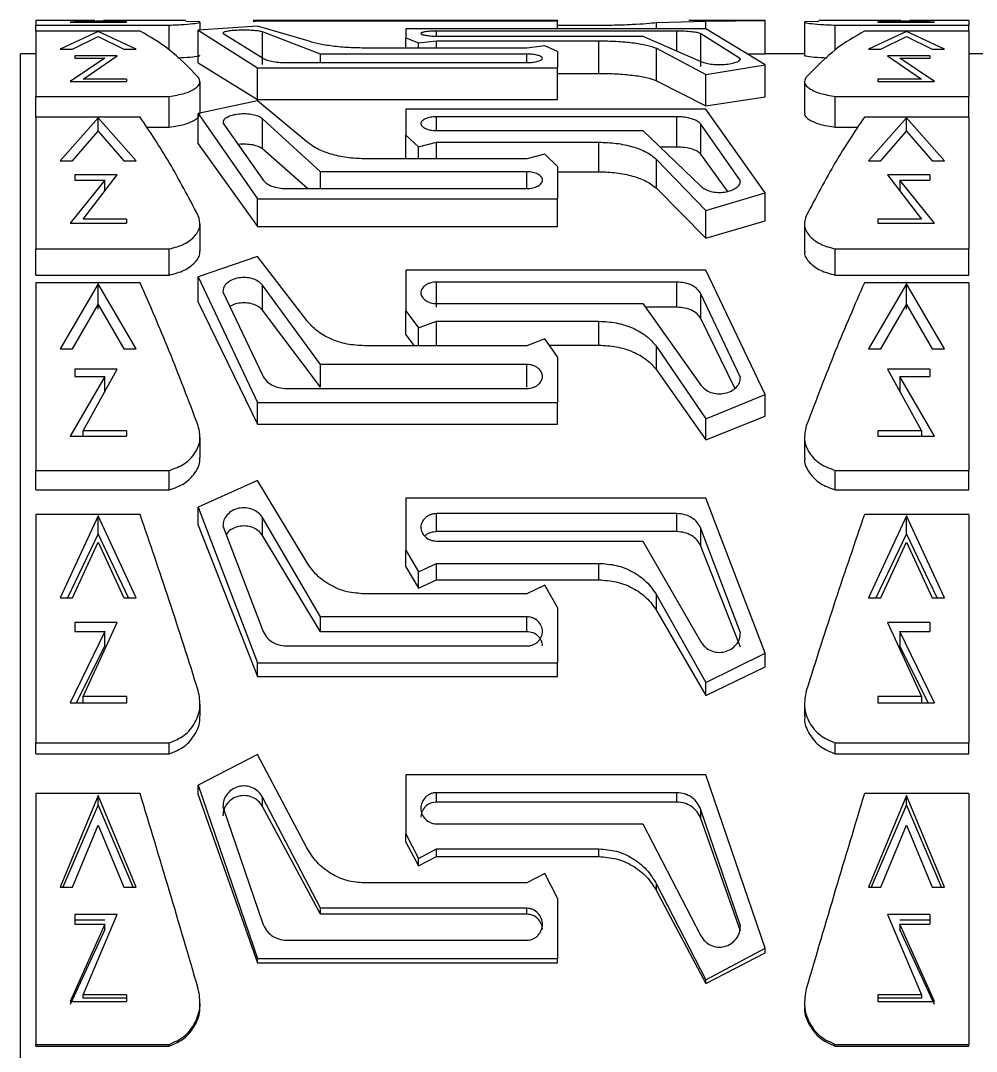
# Model space of a CAD drawing. Header units: millimetres. Extents: x 53 to 376, y 29 to 265.
# Drawn here: x 244.49 to 258.87, y 217.83 to 233.35 of the extents above; entities that cross this region are included whole.
import ezdxf

# ---------------------------------------------------------------- set-up
doc = ezdxf.new("R2010")
doc.units = ezdxf.units.MM

msp = doc.modelspace()

# ---------------------------------------------------------------- linework, layer by layer
at = {"color": 7, "linetype": 'Continuous', "lineweight": 25}
for p, q in [((245.6042, 233.351), (244.7132, 233.351)), ((244.7132, 233.351), (244.7132, 233.2834)), ((244.7132, 233.2834), (246.7229, 233.2834)), ((244.7132, 233.1905), (244.7132, 233.2834)), ((245.7537, 233.3475), (245.2315, 233.3294)), ((245.2315, 233.3294), (246.0808, 233.3294)), ((245.5805, 233.3437), (245.3001, 233.3437)), ((245.4267, 233.3344), (245.7344, 233.34)), ((246.0808, 233.3344), (245.4267, 233.3344)), ((246.9726, 233.351), (245.7344, 233.351)), ((246.0808, 233.3344), (246.0808, 233.3294)), ((246.7229, 232.9122), (246.7229, 233.2834)), ((247.1603, 233.3383), (246.9726, 233.3341)), ((248.0509, 233.2653), (247.1603, 233.2088)), ((247.1875, 233.2105), (247.1875, 233.3281)), ((252.567, 233.351), (247.9887, 233.351)), ((247.9887, 233.3367), (248.0509, 233.3499)), ((248.0509, 233.3499), (252.567, 233.3499)), ((248.793, 233.0506), (248.0509, 233.2653)), ((252.567, 233.351), (252.567, 233.3499)), ((252.567, 233.2292), (252.567, 233.3499)), ((252.567, 233.2824), (253.1891, 233.2824)), ((254.0589, 233.3232), (254.8009, 233.3431)), ((254.9339, 233.351), (254.5425, 233.351)), ((254.8009, 233.3431), (255.6916, 233.351)), ((254.8009, 233.2292), (254.8009, 233.3431)), ((255.6941, 233.351), (254.9339, 233.351)), ((255.6916, 232.851), (255.6916, 233.351)), ((256.2846, 233.3281), (256.2846, 232.8288)), ((256.4996, 233.3341), (256.3119, 233.3383)), ((257.7378, 233.351), (256.4996, 233.351)), ((256.7493, 233.2834), (258.759, 233.2834)), ((256.7493, 232.9122), (256.7493, 233.2834)), ((258.0455, 233.3344), (257.3914, 233.3344)), ((257.3914, 233.3344), (257.3914, 233.3294)), ((257.3914, 233.3294), (258.2407, 233.3294)), ((258.2407, 233.3294), (257.7184, 233.3475)), ((257.7378, 233.34), (258.0455, 233.3344)), ((258.759, 233.351), (257.868, 233.351)), ((258.1721, 233.3437), (257.8917, 233.3437)), ((258.759, 233.351), (258.759, 233.2834)), ((258.759, 233.1905), (258.759, 233.2834)), ((244.7132, 233.1905), (244.7132, 232.2106)), ((246.2855, 233.1905), (244.7132, 233.1905)), ((245.6521, 233.1867), (245.0802, 232.9232)), ((245.2669, 232.9232), (245.6521, 233.1142)), ((246.2239, 232.9232), (245.6521, 233.1867)), ((245.6521, 233.1142), (246.0373, 232.9232)), ((247.1603, 233.2088), (248.0509, 232.639)), ((247.1603, 232.7131), (247.1603, 233.2088)), ((247.5306, 233.1604), (248.1265, 232.7901)), ((249.0016, 232.8462), (248.1265, 233.1829)), ((248.1265, 232.688), (248.1265, 233.1829)), ((250.2849, 233.2292), (250.2849, 233.0901)), ((254.8009, 233.2292), (250.2849, 233.2292)), ((254.3637, 233.1926), (250.747, 233.1926)), ((250.747, 233.1175), (253.8502, 233.1175)), ((253.8502, 233.1175), (254.7253, 232.7375)), ((255.3213, 232.7781), (254.7253, 233.1534)), ((254.7253, 232.6595), (254.7253, 233.1534)), ((255.6916, 232.6853), (254.8009, 233.2292)), ((258.759, 233.1905), (257.1867, 233.1905)), ((257.8201, 233.1867), (257.2482, 232.9232)), ((257.4349, 232.9232), (257.8201, 233.1142)), ((258.392, 232.9232), (257.8201, 233.1867)), ((257.8201, 233.1142), (258.2053, 232.9232)), ((258.759, 233.1905), (258.759, 232.2106)), ((250.2849, 233.0901), (250.4768, 233.0184)), ((250.2849, 232.9379), (250.2849, 233.0901)), ((250.4768, 233.0184), (250.747, 233.0472)), ((250.4768, 232.9379), (250.4768, 233.0184)), ((250.747, 233.0472), (253.1891, 233.0472)), ((250.747, 232.9379), (250.747, 233.0472)), ((252.375, 232.97), (252.1048, 232.9379)), ((252.567, 232.8845), (252.375, 232.97)), ((253.1891, 232.5566), (253.1891, 233.0472)), ((244.7132, 232.851), (244.4861, 232.851)), ((244.4861, 201.351), (244.4861, 232.851)), ((245.0802, 232.9232), (245.2669, 232.9232)), ((245.9383, 232.8229), (245.3001, 232.8229)), ((245.3001, 232.8229), (245.3001, 232.7842)), ((245.4267, 232.4699), (245.9383, 232.8229)), ((246.0373, 232.9232), (246.2239, 232.9232)), ((252.1048, 232.8462), (249.0016, 232.8462)), ((249.0016, 232.7186), (249.0016, 232.8462)), ((252.1048, 232.9379), (249.6627, 232.9379)), ((252.567, 232.8845), (252.567, 232.639)), ((254.0589, 232.9339), (254.8009, 232.5419)), ((254.0589, 232.4467), (254.0589, 232.9339)), ((255.424, 232.8487), (255.6916, 232.851)), ((256.2846, 232.851), (255.6828, 232.851)), ((256.2846, 232.914), (256.2846, 232.851)), ((257.2482, 232.9232), (257.4349, 232.9232)), ((258.1721, 232.8229), (257.5338, 232.8229)), ((257.5338, 232.8229), (258.0455, 232.4699)), ((258.1721, 232.8229), (258.1721, 232.7842)), ((258.2053, 232.9232), (258.392, 232.9232)), ((258.9861, 232.851), (258.759, 232.851)), ((245.7537, 232.7842), (245.2315, 232.4361)), ((245.3001, 232.7842), (245.7537, 232.7842)), ((247.1603, 232.7131), (248.0509, 232.1609)), ((248.0509, 232.639), (252.567, 232.639)), ((248.0509, 232.1609), (248.0509, 232.639)), ((248.4881, 232.7186), (252.1048, 232.7186)), ((252.567, 232.1609), (252.567, 232.639)), ((254.8009, 232.5419), (255.6916, 232.6853)), ((255.6916, 232.2058), (255.6916, 232.6853)), ((258.2407, 232.4361), (257.7184, 232.7842)), ((257.7184, 232.7842), (258.1721, 232.7842)), ((252.567, 232.5566), (253.1891, 232.5566)), ((254.8009, 232.0668), (254.8009, 232.5419)), ((245.2315, 232.4361), (246.0808, 232.4361)), ((246.0808, 232.4699), (245.4267, 232.4699)), ((246.0808, 232.4699), (246.0808, 232.4361)), ((247.1875, 231.9559), (247.1875, 232.4275)), ((254.0589, 232.4467), (254.8009, 232.0668)), ((256.2846, 232.4275), (256.2846, 231.9559)), ((258.0455, 232.4699), (257.3914, 232.4699)), ((257.3914, 232.4699), (257.3914, 232.4361)), ((257.3914, 232.4361), (258.2407, 232.4361)), ((244.7132, 232.2106), (246.7229, 232.2106)), ((244.7132, 231.8969), (244.7132, 232.2106)), ((246.7229, 231.7456), (246.7229, 232.2106)), ((254.8009, 232.0668), (255.6916, 232.2058)), ((256.7493, 232.2106), (258.759, 232.2106)), ((256.7493, 231.7456), (256.7493, 232.2106)), ((258.759, 231.8969), (258.759, 232.2106)), ((248.0509, 232.141), (247.1603, 231.9518)), ((248.0509, 232.1609), (252.567, 232.1609)), ((248.793, 231.5284), (248.0509, 232.141)), ((250.2849, 232.0164), (250.2849, 231.6254)), ((254.8009, 232.0164), (250.2849, 232.0164)), ((255.6916, 230.7571), (254.8009, 232.0164)), ((244.7132, 231.8969), (244.7132, 229.9137)), ((246.2855, 231.8969), (244.7132, 231.8969)), ((245.6521, 231.8858), (245.0802, 231.2387)), ((246.2239, 231.2387), (245.6521, 231.8858)), ((245.6521, 231.6869), (245.6521, 231.8858)), ((247.1603, 231.9518), (248.0509, 230.6693)), ((247.1603, 231.4949), (247.1603, 231.9518)), ((249.0016, 231.0762), (248.1265, 231.8745)), ((248.1265, 231.42), (248.1265, 231.8745)), ((254.3637, 231.9032), (250.747, 231.9032)), ((254.3637, 231.4477), (254.3637, 231.9032)), ((258.759, 231.8969), (257.1867, 231.8969)), ((257.8201, 231.8858), (257.2482, 231.2387)), ((258.392, 231.2387), (257.8201, 231.8858)), ((257.8201, 231.6869), (257.8201, 231.8858)), ((258.759, 231.8969), (258.759, 229.9137)), ((246.3825, 231.7456), (246.7229, 231.7456)), ((247.5306, 231.8108), (248.1265, 230.962)), ((255.3213, 230.9381), (254.7253, 231.7913)), ((254.7253, 231.3393), (254.7253, 231.7913)), ((256.7493, 231.7456), (257.0896, 231.7456)), ((245.2669, 231.2387), (245.6521, 231.6869)), ((245.6521, 231.6869), (246.0373, 231.2387)), ((250.2849, 231.6254), (250.4768, 231.4521)), ((250.2849, 231.2707), (250.2849, 231.6254)), ((250.747, 231.6954), (253.8502, 231.6954)), ((253.8502, 231.6954), (254.7253, 230.8581)), ((257.4349, 231.2387), (257.8201, 231.6869)), ((257.8201, 231.6869), (258.2053, 231.2387)), ((247.1603, 231.4949), (248.0509, 230.2518)), ((248.8037, 230.8212), (248.1265, 231.42)), ((250.4768, 231.4521), (250.747, 231.5201)), ((250.4768, 231.2707), (250.4768, 231.4521)), ((250.747, 231.5201), (253.1891, 231.5201)), ((250.747, 231.2707), (250.747, 231.5201)), ((253.1891, 231.0765), (253.1891, 231.5201)), ((254.3637, 231.4477), (254.1091, 231.4477)), ((245.0802, 231.2387), (245.2669, 231.2387)), ((246.0373, 231.2387), (246.2239, 231.2387)), ((252.1048, 231.2707), (249.6627, 231.2707)), ((252.375, 231.3417), (252.1048, 231.2707)), ((252.567, 231.156), (252.375, 231.3417)), ((254.0589, 231.2619), (254.8009, 230.4899)), ((254.0589, 230.8262), (254.0589, 231.2619)), ((255.1278, 230.7808), (254.7253, 231.3393)), ((257.2482, 231.2387), (257.4349, 231.2387)), ((258.2053, 231.2387), (258.392, 231.2387)), ((252.567, 231.156), (252.567, 230.6693)), ((245.7537, 230.9502), (245.2315, 230.3005)), ((245.9383, 231.0285), (245.3001, 231.0285)), ((245.3001, 231.0285), (245.3001, 230.9502)), ((245.3001, 230.9502), (245.7537, 230.9502)), ((245.4267, 230.3603), (245.9383, 231.0285)), ((245.7537, 230.7874), (245.7537, 230.9502)), ((252.1048, 231.0762), (249.0016, 231.0762)), ((249.0016, 230.8212), (249.0016, 231.0762)), ((252.567, 231.0765), (253.1891, 231.0765)), ((258.1721, 231.0285), (257.5338, 231.0285)), ((257.5338, 231.0285), (258.0455, 230.3603)), ((258.2407, 230.3005), (257.7184, 230.9502)), ((257.7184, 230.9502), (258.1721, 230.9502)), ((257.7184, 230.9502), (257.7184, 230.7874)), ((258.1721, 231.0285), (258.1721, 230.9502)), ((248.4881, 230.8212), (252.1048, 230.8212)), ((254.0589, 230.8262), (254.8009, 230.0779)), ((248.0509, 230.6693), (252.567, 230.6693)), ((248.0509, 230.2518), (248.0509, 230.6693)), ((252.567, 230.2518), (252.567, 230.6693)), ((254.8009, 230.4899), (255.6916, 230.7571)), ((255.6916, 230.3369), (255.6916, 230.7571)), ((254.8009, 230.0779), (254.8009, 230.4899)), ((246.0808, 230.3603), (245.4267, 230.3603)), ((246.0808, 230.3603), (246.0808, 230.3005)), ((254.8009, 230.0779), (255.6916, 230.3369)), ((258.0455, 230.3603), (257.3914, 230.3603)), ((257.3914, 230.3603), (257.3914, 230.3005)), ((245.2315, 230.3005), (246.0808, 230.3005)), ((247.1875, 229.8796), (247.1875, 230.2852)), ((248.0509, 230.2518), (252.567, 230.2518)), ((256.2846, 230.2852), (256.2846, 229.8796)), ((257.3914, 230.3005), (258.2407, 230.3005)), ((244.7132, 229.9137), (246.7229, 229.9137)), ((244.7132, 229.5194), (244.7132, 229.9137)), ((246.7229, 229.5194), (246.7229, 229.9137)), ((256.7493, 229.9137), (258.759, 229.9137)), ((256.7493, 229.5194), (256.7493, 229.9137)), ((258.759, 229.5194), (258.759, 229.9137)), ((248.0509, 229.7982), (247.1603, 229.4918)), ((248.793, 228.8373), (248.0509, 229.7982)), ((250.2849, 229.5952), (250.2849, 228.9839)), ((254.8009, 229.5952), (250.2849, 229.5952)), ((255.6916, 227.7225), (254.8009, 229.5952)), ((244.7132, 229.5194), (246.7229, 229.5194)), ((244.7132, 229.4047), (244.7132, 226.5788)), ((246.2855, 229.4047), (244.7132, 229.4047)), ((245.6521, 229.3871), (245.0802, 228.4089)), ((246.2239, 228.4089), (245.6521, 229.3871)), ((245.6521, 229.0091), (245.6521, 229.3871)), ((247.1603, 229.4918), (248.0509, 227.6003)), ((247.1603, 229.1105), (247.1603, 229.4918)), ((254.3637, 229.4145), (250.747, 229.4145)), ((250.747, 229.0357), (250.747, 229.4145)), ((254.3637, 229.0357), (254.3637, 229.4145)), ((256.7493, 229.5194), (258.759, 229.5194)), ((258.759, 229.4047), (257.1867, 229.4047)), ((257.8201, 229.3871), (257.2482, 228.4089)), ((258.392, 228.4089), (257.8201, 229.3871)), ((257.8201, 229.0091), (257.8201, 229.3871)), ((258.759, 229.4047), (258.759, 226.5788)), ((247.5306, 229.2695), (248.1265, 228.0111)), ((249.0016, 228.174), (248.1265, 229.3693)), ((248.1265, 228.9918), (248.1265, 229.3693)), ((255.3213, 227.9771), (254.7253, 229.2391)), ((254.7253, 228.8656), (254.7253, 229.2391)), ((245.2669, 228.4089), (245.6521, 229.0779)), ((245.6521, 229.0779), (246.0373, 228.4089)), ((247.1603, 229.1105), (248.0509, 227.2772)), ((250.747, 229.0909), (253.8502, 229.0909)), ((253.8502, 229.0909), (254.7253, 227.8641)), ((257.4349, 228.4089), (257.8201, 229.0779)), ((257.8201, 229.0779), (258.2053, 228.4089)), ((249.0016, 227.8333), (248.1265, 228.9918)), ((250.2849, 228.9839), (250.4768, 228.7232)), ((250.2849, 228.6183), (250.2849, 228.9839)), ((254.3637, 229.0357), (253.8896, 229.0357)), ((250.4768, 228.7232), (250.747, 228.8249)), ((250.747, 228.8249), (253.1891, 228.8249)), ((250.747, 228.4642), (250.747, 228.8249)), ((253.1891, 228.4642), (253.1891, 228.8249)), ((255.2371, 227.8152), (254.7253, 228.8656)), ((250.2849, 228.6183), (250.4086, 228.4555)), ((250.4768, 228.4555), (250.4768, 228.7232)), ((252.1048, 228.4555), (249.6627, 228.4555)), ((252.375, 228.5596), (252.1048, 228.4555)), ((252.567, 228.2888), (252.375, 228.5596)), ((252.4426, 228.4642), (253.1891, 228.4642)), ((254.0589, 228.4427), (254.8009, 227.3531)), ((254.0589, 228.0938), (254.0589, 228.4427)), ((245.0802, 228.4089), (245.2669, 228.4089)), ((246.0373, 228.4089), (246.2239, 228.4089)), ((252.567, 228.2888), (252.567, 227.6003)), ((257.2482, 228.4089), (257.4349, 228.4089)), ((258.2053, 228.4089), (258.392, 228.4089)), ((252.1048, 228.174), (249.0016, 228.174)), ((249.0016, 227.8333), (249.0016, 228.174)), ((252.1048, 227.8333), (252.1048, 228.174)), ((245.7537, 227.9943), (245.2315, 227.0955)), ((245.9383, 228.1057), (245.3001, 228.1057)), ((245.3001, 228.1057), (245.3001, 227.9943)), ((245.3001, 227.9943), (245.7537, 227.9943)), ((245.4267, 227.1766), (245.9383, 228.1057)), ((245.7537, 227.7671), (245.7537, 227.9943)), ((254.0589, 228.0938), (254.8009, 227.0377)), ((258.1721, 228.1057), (257.5338, 228.1057)), ((257.5338, 228.1057), (258.0455, 227.1766)), ((258.2407, 227.0955), (257.7184, 227.9943)), ((257.7184, 227.9943), (258.1721, 227.9943)), ((257.7184, 227.9943), (257.7184, 227.7671)), ((258.1721, 228.1057), (258.1721, 227.9943)), ((248.4881, 227.8122), (252.1048, 227.8122)), ((254.8009, 227.3531), (255.6916, 227.7225)), ((255.6916, 227.3957), (255.6916, 227.7225)), ((248.0509, 227.6003), (252.567, 227.6003)), ((248.0509, 227.2772), (248.0509, 227.6003)), ((252.567, 227.2772), (252.567, 227.6003)), ((254.8009, 227.0377), (255.6916, 227.3957)), ((248.0509, 227.2772), (252.567, 227.2772)), ((254.8009, 227.0377), (254.8009, 227.3531)), ((245.2315, 227.0955), (246.0808, 227.0955)), ((246.0808, 227.1766), (245.4267, 227.1766)), ((245.4267, 227.0955), (245.4267, 227.1766)), ((246.0808, 227.1766), (246.0808, 227.0955)), ((247.1875, 226.7679), (247.1875, 227.0747)), ((256.2846, 227.0748), (256.2846, 226.768)), ((258.0455, 227.1766), (257.3914, 227.1766)), ((257.3914, 227.1766), (257.3914, 227.0955)), ((257.3914, 227.0955), (258.2407, 227.0955)), ((258.0455, 227.1766), (258.0455, 227.0955)), ((244.7132, 226.5788), (246.7229, 226.5788)), ((244.7132, 226.2871), (244.7132, 226.5788)), ((246.7229, 226.2871), (246.7229, 226.5788)), ((248.0509, 226.4267), (247.1603, 226.0279)), ((248.793, 225.1954), (248.0509, 226.4267)), ((256.7493, 226.5788), (258.759, 226.5788)), ((256.7493, 226.2871), (256.7493, 226.5788)), ((258.759, 226.2871), (258.759, 226.5788)), ((244.7132, 226.2871), (246.7229, 226.2871)), ((256.7493, 226.2871), (258.759, 226.2871)), ((250.2849, 226.1619), (250.2849, 225.3798)), ((254.8009, 226.1619), (250.2849, 226.1619)), ((255.6916, 223.8275), (254.8009, 226.1619)), ((247.1603, 226.0279), (248.0509, 223.6808)), ((247.1603, 225.7533), (247.1603, 226.0279)), ((244.7132, 225.9156), (244.7132, 222.476)), ((246.2855, 225.9156), (244.7132, 225.9156)), ((245.6521, 225.8931), (245.0802, 224.6629)), ((246.2239, 224.6629), (245.6521, 225.8931)), ((245.6521, 225.6226), (245.6521, 225.8931)), ((249.0016, 224.3747), (248.1265, 225.8702)), ((248.1265, 225.6004), (248.1265, 225.8702)), ((254.3637, 225.9283), (250.747, 225.9283)), ((250.747, 225.6567), (250.747, 225.9283)), ((254.3637, 225.6567), (254.3637, 225.9283)), ((258.759, 225.9156), (257.1867, 225.9156)), ((257.8201, 225.8931), (257.2482, 224.6629)), ((258.392, 224.6629), (257.8201, 225.8931)), ((257.8201, 225.6226), (257.8201, 225.8931)), ((258.759, 225.9156), (258.759, 222.476)), ((247.1603, 225.7533), (248.0509, 223.4783)), ((247.5306, 225.7423), (248.1265, 224.1763)), ((254.3637, 225.6567), (250.747, 225.6567)), ((255.3213, 224.135), (254.7253, 225.7035)), ((254.7253, 225.4388), (254.7253, 225.7035)), ((245.6521, 225.6226), (245.1918, 224.6629)), ((245.2669, 224.6629), (245.6521, 225.4985)), ((246.1123, 224.6629), (245.6521, 225.6226)), ((245.6521, 225.4985), (246.0373, 224.6629)), ((249.0016, 224.1509), (248.1265, 225.6004)), ((250.747, 225.5151), (253.8502, 225.5151)), ((253.8502, 225.5151), (254.7253, 223.9982)), ((257.8201, 225.6226), (257.3598, 224.6629)), ((257.4349, 224.6629), (257.8201, 225.4985)), ((258.2804, 224.6629), (257.8201, 225.6226)), ((257.8201, 225.4985), (258.2053, 224.6629)), ((250.2849, 225.3798), (250.4768, 225.0527)), ((250.2849, 225.1251), (250.2849, 225.3798)), ((255.3213, 223.9186), (254.7253, 225.4388)), ((250.2849, 225.1251), (250.4768, 224.8081)), ((250.4768, 225.0527), (250.747, 225.1799)), ((250.4768, 224.8081), (250.4768, 225.0527)), ((250.747, 225.1799), (253.1891, 225.1799)), ((250.747, 224.9313), (250.747, 225.1799)), ((253.1891, 224.9313), (253.1891, 225.1799)), ((250.4768, 224.8081), (250.747, 224.9313)), ((250.747, 224.9313), (253.1891, 224.9313)), ((252.1048, 224.7204), (249.6627, 224.7204)), ((252.375, 224.8493), (252.1048, 224.7204)), ((252.567, 224.5153), (252.375, 224.8493)), ((245.0802, 224.6629), (245.2669, 224.6629)), ((246.0373, 224.6629), (246.2239, 224.6629)), ((254.0589, 224.7047), (254.8009, 223.3858)), ((254.0589, 224.4707), (254.0589, 224.7047)), ((257.2482, 224.6629), (257.4349, 224.6629)), ((258.2053, 224.6629), (258.392, 224.6629)), ((252.567, 224.5153), (252.567, 223.6808)), ((254.0589, 224.4707), (254.8009, 223.1924)), ((245.9383, 224.2913), (245.3001, 224.2913)), ((245.3001, 224.2913), (245.3001, 224.1559)), ((245.4267, 223.1765), (245.9383, 224.2913)), ((252.1048, 224.3747), (249.0016, 224.3747)), ((249.0016, 224.1509), (249.0016, 224.3747)), ((252.1048, 224.1509), (252.1048, 224.3747)), ((258.1721, 224.2913), (257.5338, 224.2913)), ((257.5338, 224.2913), (258.0455, 223.1765)), ((258.1721, 224.2913), (258.1721, 224.1559)), ((245.7537, 224.1559), (245.2315, 223.0808)), ((245.3001, 224.1559), (245.7537, 224.1559)), ((245.7537, 223.9388), (245.7537, 224.1559)), ((252.1048, 224.1509), (249.0016, 224.1509)), ((258.2407, 223.0808), (257.7184, 224.1559)), ((257.7184, 224.1559), (258.1721, 224.1559)), ((257.7184, 224.1559), (257.7184, 223.9388)), ((245.7537, 223.9388), (245.3237, 223.0808)), ((248.4881, 223.9355), (252.1048, 223.9355)), ((254.8009, 223.3858), (255.6916, 223.8275)), ((255.6916, 223.6205), (255.6916, 223.8275)), ((258.1485, 223.0808), (257.7184, 223.9388)), ((248.0509, 223.6808), (252.567, 223.6808)), ((248.0509, 223.4783), (248.0509, 223.6808)), ((252.567, 223.4783), (252.567, 223.6808)), ((248.0509, 223.4783), (252.567, 223.4783)), ((254.8009, 223.1924), (255.6916, 223.6205)), ((254.8009, 223.1924), (254.8009, 223.3858)), ((246.0808, 223.1765), (245.4267, 223.1765)), ((245.4267, 223.0808), (245.4267, 223.1765)), ((246.0808, 223.1765), (246.0808, 223.0808)), ((258.0455, 223.1765), (257.3914, 223.1765)), ((257.3914, 223.1765), (257.3914, 223.0808)), ((258.0455, 223.1765), (258.0455, 223.0808)), ((245.2315, 223.0808), (246.0808, 223.0808)), ((247.1875, 222.8729), (247.1875, 223.0561)), ((256.2847, 223.0562), (256.2847, 222.873)), ((257.3914, 223.0808), (258.2407, 223.0808)), ((244.7132, 222.476), (246.7229, 222.476)), ((244.7132, 222.3106), (244.7132, 222.476)), ((246.7229, 222.3106), (246.7229, 222.476)), ((256.7493, 222.476), (258.759, 222.476)), ((256.7493, 222.3106), (256.7493, 222.476)), ((258.759, 222.3106), (258.759, 222.476)), ((244.7132, 222.3106), (246.7229, 222.3106)), ((248.0509, 222.2997), (247.1603, 221.8408)), ((248.793, 220.8977), (248.0509, 222.2997)), ((256.7493, 222.3106), (258.759, 222.3106)), ((250.2849, 221.9944), (250.2849, 221.105)), ((254.8009, 221.9944), (250.2849, 221.9944)), ((255.6916, 219.3875), (254.8009, 221.9944)), ((247.1603, 221.8408), (248.0509, 219.2282)), ((247.1603, 221.695), (247.1603, 221.8408)), ((244.7132, 221.7125), (244.7132, 217.9378)), ((246.2855, 221.7125), (244.7132, 221.7125)), ((245.6521, 221.6868), (245.0802, 220.3044)), ((246.2239, 220.3044), (245.6521, 221.6868)), ((245.6521, 221.5457), (245.6521, 221.6868)), ((247.1603, 221.695), (248.0509, 219.1627)), ((249.0016, 219.9862), (248.1265, 221.6607)), ((248.1265, 221.5204), (248.1265, 221.6607)), ((254.3637, 221.727), (250.747, 221.727)), ((250.747, 221.5847), (250.747, 221.727)), ((254.3637, 221.5847), (254.3637, 221.727)), ((258.759, 221.7125), (257.1867, 221.7125)), ((257.8201, 221.6868), (257.2482, 220.3044)), ((258.392, 220.3044), (257.8201, 221.6868)), ((257.8201, 221.5457), (257.8201, 221.6868)), ((258.759, 221.7125), (258.759, 217.9378)), ((245.6521, 221.5457), (245.1223, 220.3044)), ((246.1819, 220.3044), (245.6521, 221.5457)), ((247.5306, 221.5151), (248.1265, 219.7682)), ((249.0016, 219.8974), (248.1265, 221.5204)), ((254.3637, 221.5847), (250.747, 221.5847)), ((255.3213, 219.7231), (254.7253, 221.471)), ((254.7253, 221.3366), (254.7253, 221.471)), ((257.8201, 221.5457), (257.2903, 220.3044)), ((258.3499, 220.3044), (257.8201, 221.5457)), ((255.3213, 219.6424), (254.7253, 221.3366)), ((245.2669, 220.3044), (245.6521, 221.2389)), ((245.6521, 221.2389), (246.0373, 220.3044)), ((250.747, 221.2576), (253.8502, 221.2576)), ((253.8502, 221.2576), (254.7253, 219.5735)), ((257.4349, 220.3044), (257.8201, 221.2389)), ((257.8201, 221.2389), (258.2053, 220.3044)), ((250.2849, 221.105), (250.4768, 220.738)), ((250.2849, 220.9818), (250.2849, 221.105)), ((250.2849, 220.9818), (250.4768, 220.6261)), ((250.4768, 220.738), (250.747, 220.8804)), ((250.747, 220.8804), (253.1891, 220.8804)), ((250.747, 220.7641), (250.747, 220.8804)), ((253.1891, 220.7641), (253.1891, 220.8804)), ((250.4768, 220.6261), (250.747, 220.7641)), ((250.4768, 220.6261), (250.4768, 220.738)), ((250.747, 220.7641), (253.1891, 220.7641)), ((252.375, 220.5112), (252.1048, 220.3681)), ((252.567, 220.1411), (252.375, 220.5112)), ((245.0802, 220.3044), (245.2669, 220.3044)), ((246.0373, 220.3044), (246.2239, 220.3044)), ((252.1048, 220.3681), (249.6627, 220.3681)), ((254.0589, 220.3506), (254.8009, 218.9093)), ((254.0589, 220.2507), (254.0589, 220.3506)), ((254.0589, 220.2507), (254.8009, 218.8537)), ((257.2482, 220.3044), (257.4349, 220.3044)), ((258.2053, 220.3044), (258.392, 220.3044)), ((252.567, 220.1411), (252.567, 219.2282)), ((252.1048, 219.9862), (249.0016, 219.9862)), ((249.0016, 219.8974), (249.0016, 219.9862)), ((252.1048, 219.8974), (252.1048, 219.9862)), ((245.9383, 219.8945), (245.3001, 219.8945)), ((245.3001, 219.8945), (245.3001, 219.7459)), ((245.7537, 219.8085), (245.3001, 219.8085)), ((245.4267, 218.6843), (245.9383, 219.8945)), ((252.1048, 219.8974), (249.0016, 219.8974)), ((258.1721, 219.8945), (257.5338, 219.8945)), ((257.5338, 219.8945), (258.0455, 218.6843)), ((258.1721, 219.8085), (257.7184, 219.8085)), ((258.1721, 219.8945), (258.1721, 219.7459)), ((245.7537, 219.7459), (245.2315, 218.5817)), ((245.7537, 219.6646), (245.2315, 218.5361)), ((245.3001, 219.7459), (245.7537, 219.7459)), ((245.7537, 219.6646), (245.7537, 219.7459)), ((258.2407, 218.5817), (257.7184, 219.7459)), ((257.7184, 219.7459), (258.1721, 219.7459)), ((257.7184, 219.7459), (257.7184, 219.6646)), ((258.2407, 218.5361), (257.7184, 219.6646)), ((248.4881, 219.5051), (252.1048, 219.5051)), ((254.8009, 218.9093), (255.6916, 219.3875)), ((254.8009, 218.8537), (255.6916, 219.3171)), ((255.6916, 219.3171), (255.6916, 219.3875)), ((248.0509, 219.2282), (252.567, 219.2282)), ((248.0509, 219.1627), (248.0509, 219.2282)), ((248.0509, 219.1627), (252.567, 219.1627)), ((252.567, 219.1627), (252.567, 219.2282)), ((254.8009, 218.8537), (254.8009, 218.9093)), ((246.0808, 218.6843), (245.4267, 218.6843)), ((245.4267, 218.6356), (245.4267, 218.6843)), ((246.0808, 218.6843), (246.0808, 218.5817)), ((258.0455, 218.6843), (257.3914, 218.6843)), ((257.3914, 218.6843), (257.3914, 218.5817)), ((258.0455, 218.6843), (258.0455, 218.6356)), ((245.2315, 218.5817), (246.0808, 218.5817)), ((246.0808, 218.6356), (245.4267, 218.6356)), ((247.1874, 218.5089), (247.1874, 218.5535)), ((256.2847, 218.5537), (256.2847, 218.509)), ((258.0455, 218.6356), (257.3914, 218.6356)), ((257.3914, 218.5817), (258.2407, 218.5817)), ((244.7132, 217.9378), (246.7229, 217.9378)), ((244.7132, 217.9121), (244.7132, 217.9378)), ((244.7132, 217.9121), (246.7229, 217.9121)), ((246.7229, 217.9121), (246.7229, 217.9378)), ((256.7493, 217.9378), (258.759, 217.9378)), ((256.7493, 217.9121), (256.7493, 217.9378)), ((256.7493, 217.9121), (258.759, 217.9121)), ((258.759, 217.9121), (258.759, 217.9378))]:
    msp.add_line(p, q, dxfattribs=at)
at = {"color": 8, "linetype": 'Continuous', "lineweight": 25}
for p, q in [((254.0589, 233.2292), (254.0589, 233.3232)), ((250.747, 233.1175), (250.747, 233.1926)), ((254.3637, 232.8946), (254.3637, 233.1926)), ((252.1048, 232.7186), (252.1048, 232.8462)), ((250.747, 231.6954), (250.747, 231.9032)), ((252.1048, 230.8212), (252.1048, 231.0762))]:
    msp.add_line(p, q, dxfattribs=at)
at = {"color": 7, "linetype": 'Continuous', "lineweight": 25}
for points, knots in [([(246.7229, 233.2834), (246.8022, 233.2866), (246.9617, 233.293), (247.1242, 233.31), (247.206, 233.3267), (247.1755, 233.3344), (247.1603, 233.3383)], [0, 0, 0, 0, 0.2464352, 0.4957885, 0.7476025, 1, 1, 1, 1]), ([(253.1891, 233.2824), (253.2783, 233.2831), (253.457, 233.2844), (253.7037, 233.2946), (253.9169, 233.3085), (254.0114, 233.3183), (254.0589, 233.3232)], [0, 0, 0, 0, 0.2477045, 0.4965122, 0.747204, 1, 1, 1, 1]), ([(256.3119, 233.3383), (256.2966, 233.3344), (256.2661, 233.3267), (256.348, 233.31), (256.5104, 233.293), (256.67, 233.2866), (256.7493, 233.2834)], [0, 0, 0, 0, 0.2523975, 0.5042108, 0.7535645, 1, 1, 1, 1]), ([(247.1603, 232.4993), (247.0145, 232.6481), (246.7229, 232.9458), (246.4313, 233.1089), (246.2855, 233.1905)], [0, 0, 0, 0, 0.4999999, 1, 1, 1, 1]), ([(248.1265, 233.1829), (248.1074, 233.1871), (248.0691, 233.1957), (247.9786, 233.2039), (247.8747, 233.2077), (247.7669, 233.2065), (247.6687, 233.2004), (247.5916, 233.1901), (247.5404, 233.1765), (247.5338, 233.1658), (247.5306, 233.1604)], [0, 0, 0, 0, 0.1253857, 0.250428, 0.3754327, 0.5003888, 0.6252952, 0.7501886, 0.8750796, 1, 1, 1, 1]), ([(250.747, 233.1926), (250.7312, 233.1925), (250.6998, 233.1922), (250.6547, 233.1901), (250.6133, 233.1869), (250.5657, 233.1811), (250.5226, 233.1712), (250.5048, 233.157), (250.5226, 233.1422), (250.5739, 233.129), (250.6398, 233.1213), (250.6998, 233.118), (250.7313, 233.1177), (250.747, 233.1175)], [0, 0, 0, 0, 0.0628575, 0.1254667, 0.1879454, 0.2507862, 0.3754468, 0.5001653, 0.6249401, 0.7497249, 0.8744835, 0.9372478, 1, 1, 1, 1]), ([(254.7253, 233.1534), (254.7093, 233.1591), (254.6774, 233.1704), (254.5906, 233.1828), (254.4835, 233.1911), (254.4036, 233.1921), (254.3637, 233.1926)], [0, 0, 0, 0, 0.2509177, 0.5007393, 0.7503876, 1, 1, 1, 1]), ([(257.1867, 233.1905), (257.0409, 233.1089), (256.7493, 232.9458), (256.4577, 232.6481), (256.3119, 232.4993)], [0, 0, 0, 0, 0.5000001, 1, 1, 1, 1]), ([(249.6627, 232.9379), (249.5736, 232.9395), (249.3949, 232.9428), (249.1481, 232.9683), (248.9349, 233.005), (248.8404, 233.0354), (248.793, 233.0506)], [0, 0, 0, 0, 0.2477041, 0.4965152, 0.7472063, 1, 1, 1, 1]), ([(253.1891, 233.0472), (253.2783, 233.0458), (253.457, 233.0431), (253.7037, 233.0204), (253.9169, 232.9854), (254.0114, 232.9511), (254.0589, 232.9339)], [0, 0, 0, 0, 0.2477045, 0.4965127, 0.7472056, 1, 1, 1, 1]), ([(246.8508, 232.7914), (246.8844, 232.7928), (246.9959, 232.7974), (247.1172, 232.8111), (247.1943, 232.8233), (247.1825, 232.8279), (247.1809, 232.8285)], [0, 0, 0, 0, 0.1668335, 0.5533884, 0.9399411, 1, 1, 1, 1]), ([(248.1265, 232.7901), (248.1425, 232.7804), (248.1745, 232.761), (248.2612, 232.7378), (248.3683, 232.7217), (248.4482, 232.7196), (248.4881, 232.7186)], [0, 0, 0, 0, 0.2509174, 0.5007378, 0.7503869, 1, 1, 1, 1]), ([(252.1048, 232.7186), (252.1206, 232.7189), (252.152, 232.7194), (252.1971, 232.7235), (252.2385, 232.7298), (252.2862, 232.741), (252.3293, 232.7593), (252.347, 232.7842), (252.3293, 232.8086), (252.2779, 232.8292), (252.2121, 232.8406), (252.152, 232.8455), (252.1206, 232.846), (252.1048, 232.8462)], [0, 0, 0, 0, 0.0628579, 0.1254664, 0.1879474, 0.2507845, 0.3754489, 0.5001645, 0.6249373, 0.7497262, 0.8744834, 0.9372483, 1, 1, 1, 1]), ([(256.2913, 232.8285), (256.2897, 232.8279), (256.2779, 232.8233), (256.3549, 232.8111), (256.4763, 232.7974), (256.5877, 232.7928), (256.6213, 232.7914)], [0, 0, 0, 0, 0.0601923, 0.4466891, 0.8331898, 1, 1, 1, 1]), ([(254.7253, 232.7375), (254.7444, 232.7293), (254.7827, 232.7128), (254.8732, 232.6957), (254.9771, 232.6877), (255.0849, 232.6903), (255.1831, 232.703), (255.2602, 232.7238), (255.3115, 232.7499), (255.318, 232.7687), (255.3213, 232.7781)], [0, 0, 0, 0, 0.12538188, 0.25042568, 0.37543103, 0.50038719, 0.62529565, 0.75018933, 0.87507956, 1, 1, 1, 1]), ([(246.7229, 232.2106), (246.8022, 232.2235), (246.9617, 232.2497), (247.1242, 232.326), (247.206, 232.4144), (247.1755, 232.471), (247.1603, 232.4993)], [0, 0, 0, 0, 0.2464349, 0.4957911, 0.747602, 1, 1, 1, 1]), ([(253.1891, 232.5566), (253.2782, 232.5552), (253.4564, 232.5526), (253.7028, 232.5307), (253.9161, 232.4968), (254.0113, 232.4634), (254.0589, 232.4467)], [0, 0, 0, 0, 0.2500013, 0.4999989, 0.7500014, 1, 1, 1, 1]), ([(256.3119, 232.4993), (256.2966, 232.471), (256.2661, 232.4144), (256.348, 232.326), (256.5104, 232.2497), (256.67, 232.2235), (256.7493, 232.2106)], [0, 0, 0, 0, 0.252398, 0.5042083, 0.7535647, 1, 1, 1, 1]), ([(247.1603, 230.4129), (247.0145, 230.6902), (246.7229, 231.245), (246.4313, 231.6796), (246.2855, 231.8969)], [0, 0, 0, 0, 0.4999996, 1, 1, 1, 1]), ([(246.7229, 231.7456), (246.8024, 231.7582), (246.9615, 231.7833), (247.1189, 231.857), (247.1942, 231.9192), (247.1825, 231.9511), (247.1809, 231.9554)], [0, 0, 0, 0, 0.3169455, 0.6338918, 0.9508336, 1, 1, 1, 1]), ([(248.1265, 231.8745), (248.1074, 231.887), (248.0691, 231.912), (247.9786, 231.9369), (247.8747, 231.9484), (247.7669, 231.9447), (247.6687, 231.9264), (247.5916, 231.8956), (247.5404, 231.8558), (247.5338, 231.8258), (247.5306, 231.8108)], [0, 0, 0, 0, 0.1253829, 0.2504267, 0.3754314, 0.5003872, 0.6252939, 0.7501873, 0.8750777, 1, 1, 1, 1]), ([(250.747, 231.9032), (250.7312, 231.9028), (250.6998, 231.902), (250.6547, 231.8958), (250.6133, 231.8863), (250.5657, 231.8692), (250.5226, 231.8409), (250.5048, 231.8011), (250.5226, 231.7607), (250.5739, 231.7254), (250.6398, 231.7053), (250.6998, 231.6966), (250.7313, 231.6958), (250.747, 231.6954)], [0, 0, 0, 0, 0.0628578, 0.1254664, 0.1879462, 0.250785, 0.3754506, 0.500164, 0.6249402, 0.7497245, 0.8744829, 0.9372481, 1, 1, 1, 1]), ([(254.7253, 231.7913), (254.7093, 231.807), (254.6774, 231.8384), (254.5906, 231.8742), (254.4835, 231.8985), (254.4036, 231.9016), (254.3637, 231.9032)], [0, 0, 0, 0, 0.2509161, 0.5007369, 0.7503875, 1, 1, 1, 1]), ([(256.2913, 231.9554), (256.2897, 231.9511), (256.2779, 231.9192), (256.3533, 231.857), (256.5106, 231.7833), (256.6697, 231.7582), (256.7493, 231.7456)], [0, 0, 0, 0, 0.0492785, 0.3661821, 0.6830915, 1, 1, 1, 1]), ([(257.1867, 231.8969), (257.0409, 231.6796), (256.7493, 231.245), (256.4577, 230.6902), (256.3119, 230.4129)], [0, 0, 0, 0, 0.5000004, 1, 1, 1, 1]), ([(248.1265, 231.42), (248.1072, 231.4322), (248.0686, 231.4565), (247.978, 231.4807), (247.8765, 231.4906), (247.799, 231.4911), (247.7636, 231.4846), (247.7601, 231.484)], [0, 0, 0, 0, 0.243708, 0.4866837, 0.7296582, 0.9726532, 1, 1, 1, 1]), ([(249.6627, 231.2707), (249.5736, 231.2742), (249.3949, 231.2814), (249.1481, 231.3375), (248.9349, 231.4201), (248.8404, 231.4922), (248.793, 231.5284)], [0, 0, 0, 0, 0.2477042, 0.4965142, 0.7472041, 1, 1, 1, 1]), ([(253.1891, 231.5201), (253.2783, 231.5168), (253.457, 231.5101), (253.7037, 231.4565), (253.9169, 231.3754), (254.0114, 231.2999), (254.0589, 231.2619)], [0, 0, 0, 0, 0.2477041, 0.4965105, 0.747203, 1, 1, 1, 1]), ([(254.7253, 231.3393), (254.709, 231.3548), (254.6764, 231.3856), (254.5888, 231.4202), (254.4821, 231.4433), (254.4032, 231.4463), (254.3637, 231.4477)], [0, 0, 0, 0, 0.25098526, 0.50076178, 0.75038671, 1, 1, 1, 1]), ([(248.1265, 230.962), (248.1425, 230.9427), (248.1745, 230.904), (248.2612, 230.8585), (248.3683, 230.8273), (248.4482, 230.8232), (248.4881, 230.8212)], [0, 0, 0, 0, 0.2509157, 0.5007352, 0.7503874, 1, 1, 1, 1]), ([(252.1048, 230.8212), (252.1206, 230.8217), (252.152, 230.8227), (252.1971, 230.8307), (252.2385, 230.843), (252.2862, 230.8649), (252.3293, 230.9008), (252.347, 230.9503), (252.3293, 230.9993), (252.2779, 231.0412), (252.2121, 231.0646), (252.152, 231.0747), (252.1206, 231.0757), (252.1048, 231.0762)], [0, 0, 0, 0, 0.0628574, 0.12546621, 0.18794594, 0.25078547, 0.37544782, 0.50016468, 0.62494052, 0.74972537, 0.87448292, 0.93724826, 1, 1, 1, 1]), ([(253.1891, 231.0765), (253.2782, 231.0733), (253.4564, 231.0668), (253.7028, 231.015), (253.9161, 230.9366), (254.0113, 230.863), (254.0589, 230.8262)], [0, 0, 0, 0, 0.2500014, 0.499999, 0.7500003, 1, 1, 1, 1]), ([(254.7253, 230.8581), (254.7444, 230.842), (254.7827, 230.8098), (254.8732, 230.777), (254.9771, 230.7616), (255.0849, 230.7666), (255.1831, 230.7909), (255.2602, 230.8311), (255.3115, 230.8822), (255.318, 230.9195), (255.3213, 230.9381)], [0, 0, 0, 0, 0.1253848, 0.2504283, 0.3754328, 0.500389, 0.6252955, 0.7501876, 0.8750776, 1, 1, 1, 1]), ([(246.7229, 229.9137), (246.8022, 229.9354), (246.9617, 229.9791), (247.1242, 230.1086), (247.206, 230.2614), (247.1755, 230.3624), (247.1603, 230.4129)], [0, 0, 0, 0, 0.2464352, 0.4957911, 0.7476032, 1, 1, 1, 1]), ([(256.3119, 230.4129), (256.2966, 230.3624), (256.2661, 230.2614), (256.348, 230.1086), (256.5104, 229.9791), (256.67, 229.9354), (256.7493, 229.9137)], [0, 0, 0, 0, 0.2523968, 0.5042083, 0.7535645, 1, 1, 1, 1]), ([(246.7229, 229.5194), (246.8024, 229.5404), (246.9615, 229.5823), (247.1189, 229.7076), (247.1942, 229.8146), (247.1825, 229.8713), (247.1809, 229.8789)], [0, 0, 0, 0, 0.3169743, 0.6339483, 0.9509192, 1, 1, 1, 1]), ([(256.2913, 229.8789), (256.2897, 229.8713), (256.2779, 229.8147), (256.3533, 229.7076), (256.5106, 229.5823), (256.6697, 229.5404), (256.7493, 229.5194)], [0, 0, 0, 0, 0.04919068, 0.36612404, 0.6830619, 1, 1, 1, 1]), ([(247.1603, 227.248), (247.0145, 227.6314), (246.7229, 228.3982), (246.4313, 229.0692), (246.2855, 229.4047)], [0, 0, 0, 0, 0.5000003, 1, 1, 1, 1]), ([(248.1265, 229.3693), (248.1074, 229.3891), (248.0691, 229.4285), (247.9786, 229.468), (247.8747, 229.4864), (247.7669, 229.4805), (247.6687, 229.4513), (247.5916, 229.4025), (247.5404, 229.3398), (247.5338, 229.2929), (247.5306, 229.2695)], [0, 0, 0, 0, 0.1253819, 0.2504272, 0.3754317, 0.5003878, 0.625294, 0.7501882, 0.8750783, 1, 1, 1, 1]), ([(250.747, 229.4145), (250.7312, 229.4139), (250.6998, 229.4126), (250.6547, 229.4029), (250.6133, 229.3879), (250.5657, 229.361), (250.5226, 229.3165), (250.5048, 229.2542), (250.5226, 229.1915), (250.5739, 229.1371), (250.6398, 229.1062), (250.6998, 229.0928), (250.7313, 229.0915), (250.747, 229.0909)], [0, 0, 0, 0, 0.0628576, 0.1254662, 0.1879464, 0.250785, 0.3754498, 0.5001619, 0.6249391, 0.7497259, 0.8744835, 0.937248, 1, 1, 1, 1]), ([(254.7253, 229.2391), (254.7093, 229.2636), (254.6774, 229.3126), (254.5906, 229.3688), (254.4835, 229.4071), (254.4036, 229.4121), (254.3637, 229.4145)], [0, 0, 0, 0, 0.2509158, 0.5007368, 0.7503869, 1, 1, 1, 1]), ([(257.1867, 229.4047), (257.0409, 229.0692), (256.7493, 228.3982), (256.4577, 227.6314), (256.3119, 227.248)], [0, 0, 0, 0, 0.4999997, 1, 1, 1, 1]), ([(248.1265, 228.9918), (248.1072, 229.0111), (248.0685, 229.0496), (247.9783, 229.0875), (247.8755, 229.1053), (247.7702, 229.0993), (247.6858, 229.0787), (247.6487, 229.0543), (247.6363, 229.0462)], [0, 0, 0, 0, 0.1822374, 0.3639241, 0.5456106, 0.7273122, 0.9089952, 1, 1, 1, 1]), ([(254.7253, 228.8656), (254.709, 228.8897), (254.6764, 228.9378), (254.5888, 228.9922), (254.4821, 229.0287), (254.4032, 229.0333), (254.3637, 229.0357)], [0, 0, 0, 0, 0.2509862, 0.5007651, 0.7503879, 1, 1, 1, 1]), ([(249.6627, 228.4555), (249.5736, 228.4607), (249.3949, 228.4711), (249.1481, 228.5534), (248.9349, 228.6752), (248.8404, 228.7831), (248.793, 228.8373)], [0, 0, 0, 0, 0.2477044, 0.4965143, 0.7472046, 1, 1, 1, 1]), ([(253.1891, 228.8249), (253.2783, 228.8199), (253.457, 228.8099), (253.7037, 228.7296), (253.9169, 228.609), (254.0114, 228.4983), (254.0589, 228.4427)], [0, 0, 0, 0, 0.2477045, 0.4965109, 0.7472043, 1, 1, 1, 1]), ([(253.1891, 228.4642), (253.2782, 228.4594), (253.4564, 228.4497), (253.7028, 228.3721), (253.9161, 228.2555), (254.0113, 228.1477), (254.0589, 228.0938)], [0, 0, 0, 0, 0.2500016, 0.4999994, 0.750001, 1, 1, 1, 1]), ([(252.1048, 227.8122), (252.1206, 227.813), (252.152, 227.8144), (252.1971, 227.8257), (252.2385, 227.8428), (252.2862, 227.8737), (252.3293, 227.9243), (252.347, 227.9943), (252.3293, 228.064), (252.2779, 228.1238), (252.2121, 228.1574), (252.152, 228.1719), (252.1206, 228.1733), (252.1048, 228.174)], [0, 0, 0, 0, 0.0628576, 0.1254658, 0.187946, 0.2507856, 0.3754489, 0.5001621, 0.6249392, 0.7497251, 0.8744836, 0.937248, 1, 1, 1, 1]), ([(248.1265, 228.0111), (248.1425, 227.9836), (248.1745, 227.9288), (248.2612, 227.8647), (248.3683, 227.8208), (248.4482, 227.8151), (248.4881, 227.8122)], [0, 0, 0, 0, 0.2509125, 0.5007369, 0.7503875, 1, 1, 1, 1]), ([(254.7253, 227.8641), (254.7444, 227.8415), (254.7827, 227.7962), (254.8732, 227.7503), (254.9771, 227.7289), (255.0849, 227.7358), (255.1831, 227.7698), (255.2602, 227.8262), (255.3115, 227.898), (255.318, 227.9507), (255.3213, 227.9771)], [0, 0, 0, 0, 0.12538266, 0.2504267, 0.3754325, 0.500389, 0.62529602, 0.75019067, 0.8750808, 1, 1, 1, 1]), ([(246.7229, 226.5788), (246.8022, 226.6074), (246.9617, 226.6652), (247.1242, 226.8374), (247.206, 227.0424), (247.1755, 227.1794), (247.1603, 227.248)], [0, 0, 0, 0, 0.2464353, 0.4957903, 0.747604, 1, 1, 1, 1]), ([(256.3119, 227.248), (256.2966, 227.1794), (256.2661, 227.0424), (256.348, 226.8374), (256.5104, 226.6652), (256.67, 226.6074), (256.7493, 226.5788)], [0, 0, 0, 0, 0.252396, 0.504209, 0.7535644, 1, 1, 1, 1]), ([(246.7229, 226.2871), (246.8024, 226.3148), (246.9615, 226.3701), (247.1189, 226.5368), (247.1942, 226.6801), (247.1825, 226.7568), (247.1809, 226.7671)], [0, 0, 0, 0, 0.3170178, 0.634036, 0.9510505, 1, 1, 1, 1]), ([(256.2913, 226.7672), (256.2897, 226.7569), (256.278, 226.6801), (256.3533, 226.5368), (256.5106, 226.3701), (256.6697, 226.3148), (256.7493, 226.2871)], [0, 0, 0, 0, 0.04906297, 0.36603868, 0.68301958, 1, 1, 1, 1]), ([(248.1265, 225.8702), (248.1074, 225.8956), (248.0691, 225.9463), (247.9786, 225.9972), (247.8747, 226.0209), (247.7669, 226.0133), (247.6687, 225.9756), (247.5916, 225.9128), (247.5404, 225.8322), (247.5338, 225.7723), (247.5306, 225.7423)], [0, 0, 0, 0, 0.1253839, 0.2504271, 0.375432, 0.5003882, 0.6252943, 0.7501888, 0.8750776, 1, 1, 1, 1]), ([(247.1603, 223.2611), (247.0145, 223.7195), (246.7229, 224.6363), (246.4313, 225.4892), (246.2855, 225.9156)], [0, 0, 0, 0, 0.5000003, 1, 1, 1, 1]), ([(250.747, 225.9283), (250.7312, 225.9275), (250.6998, 225.9259), (250.6547, 225.9133), (250.6133, 225.8941), (250.5657, 225.8595), (250.5226, 225.8025), (250.5048, 225.7228), (250.5226, 225.6428), (250.5739, 225.5736), (250.6398, 225.5345), (250.6998, 225.5175), (250.7313, 225.5159), (250.747, 225.5151)], [0, 0, 0, 0, 0.0628575, 0.1254661, 0.1879459, 0.2507873, 0.3754475, 0.500163, 0.6249381, 0.7497252, 0.8744833, 0.9372481, 1, 1, 1, 1]), ([(254.7253, 225.7035), (254.7093, 225.7349), (254.6774, 225.7974), (254.5906, 225.8696), (254.4835, 225.9188), (254.4036, 225.9252), (254.3637, 225.9283)], [0, 0, 0, 0, 0.2509142, 0.5007368, 0.7503866, 1, 1, 1, 1]), ([(257.1867, 225.9156), (257.0409, 225.4892), (256.7493, 224.6363), (256.4577, 223.7195), (256.3119, 223.2611)], [0, 0, 0, 0, 0.4999997, 1, 1, 1, 1]), ([(248.1265, 225.6004), (248.1072, 225.6252), (248.0685, 225.6747), (247.9782, 225.7235), (247.8758, 225.7462), (247.7691, 225.7396), (247.673, 225.7035), (247.6065, 225.6584), (247.5854, 225.6225), (247.5798, 225.613)], [0, 0, 0, 0, 0.1576205, 0.314769, 0.4719146, 0.6290735, 0.7862166, 0.9433707, 1, 1, 1, 1]), ([(250.747, 225.6567), (250.7166, 225.6534), (250.6557, 225.6467), (250.5931, 225.6168), (250.5739, 225.5911), (250.571, 225.5873)], [0, 0, 0, 0, 0.4606604, 0.9208455, 1, 1, 1, 1]), ([(254.7253, 225.4388), (254.709, 225.4696), (254.6764, 225.5311), (254.5888, 225.6009), (254.4821, 225.6477), (254.4032, 225.6537), (254.3637, 225.6567)], [0, 0, 0, 0, 0.2509887, 0.5007652, 0.750388, 1, 1, 1, 1]), ([(249.6627, 224.7204), (249.5736, 224.7269), (249.3949, 224.7397), (249.1481, 224.8415), (248.9349, 224.9927), (248.8404, 225.1276), (248.793, 225.1954)], [0, 0, 0, 0, 0.2477041, 0.4965143, 0.747204, 1, 1, 1, 1]), ([(253.1891, 225.1799), (253.2783, 225.1736), (253.457, 225.161), (253.7037, 225.0606), (253.9169, 224.9102), (254.0114, 224.7734), (254.0589, 224.7047)], [0, 0, 0, 0, 0.247704, 0.4965112, 0.7472046, 1, 1, 1, 1]), ([(253.1891, 224.9313), (253.2782, 224.9253), (253.4564, 224.9131), (253.7028, 224.8161), (253.9161, 224.6708), (254.0113, 224.5374), (254.0589, 224.4707)], [0, 0, 0, 0, 0.2500015, 0.4999995, 0.750001, 1, 1, 1, 1]), ([(252.1048, 223.9355), (252.1206, 223.9364), (252.152, 223.9382), (252.1971, 223.9517), (252.2385, 223.9725), (252.2862, 224.0097), (252.3293, 224.0709), (252.347, 224.1559), (252.3293, 224.2406), (252.2779, 224.3134), (252.2121, 224.3544), (252.152, 224.3721), (252.1206, 224.3739), (252.1048, 224.3747)], [0, 0, 0, 0, 0.0628577, 0.1254668, 0.187947, 0.2507867, 0.3754477, 0.5001628, 0.6249397, 0.7497259, 0.8744833, 0.9372481, 1, 1, 1, 1]), ([(248.1265, 224.1763), (248.1425, 224.1429), (248.1745, 224.0764), (248.2612, 223.9989), (248.3683, 223.9459), (248.4482, 223.939), (248.4881, 223.9355)], [0, 0, 0, 0, 0.250912, 0.5007368, 0.7503869, 1, 1, 1, 1]), ([(252.3411, 223.9389), (252.3411, 223.9389), (252.3411, 223.9668), (252.3288, 224.0224), (252.2763, 224.0925), (252.1976, 224.1413), (252.1358, 224.1477), (252.1048, 224.1509)], [0, 0, 0, 0, 0.0000243, 0.2499206, 0.4998227, 0.7497809, 1, 1, 1, 1]), ([(254.7253, 223.9982), (254.7444, 223.9708), (254.7827, 223.9162), (254.8732, 223.8609), (254.9771, 223.8351), (255.0849, 223.8434), (255.1831, 223.8844), (255.2602, 223.9524), (255.3115, 224.0391), (255.318, 224.103), (255.3213, 224.135)], [0, 0, 0, 0, 0.12538319, 0.25042673, 0.37543172, 0.50038805, 0.62529514, 0.75018909, 0.87507952, 1, 1, 1, 1]), ([(246.7229, 222.476), (246.8022, 222.5094), (246.9617, 222.5764), (247.1242, 222.7774), (247.206, 223.0179), (247.1755, 223.1799), (247.1603, 223.2611)], [0, 0, 0, 0, 0.2464345, 0.4957902, 0.7476033, 1, 1, 1, 1]), ([(256.3119, 223.2611), (256.2966, 223.1799), (256.2661, 223.0179), (256.348, 222.7774), (256.5104, 222.5764), (256.67, 222.5094), (256.7493, 222.476)], [0, 0, 0, 0, 0.2523967, 0.5042091, 0.7535652, 1, 1, 1, 1]), ([(246.7229, 222.3106), (246.8024, 222.3428), (246.9615, 222.4071), (247.1189, 222.6016), (247.1942, 222.7694), (247.1825, 222.86), (247.1809, 222.8721)], [0, 0, 0, 0, 0.31711532, 0.63422902, 0.95134194, 1, 1, 1, 1]), ([(256.2912, 222.8722), (256.2897, 222.8601), (256.278, 222.7694), (256.3533, 222.6016), (256.5106, 222.4071), (256.6697, 222.3428), (256.7493, 222.3106)], [0, 0, 0, 0, 0.0487725, 0.3658464, 0.6829224, 1, 1, 1, 1]), ([(248.1265, 221.6607), (248.1074, 221.6896), (248.0691, 221.7475), (247.9786, 221.8057), (247.8747, 221.8328), (247.7669, 221.8241), (247.6687, 221.781), (247.5916, 221.7092), (247.5404, 221.6174), (247.5338, 221.5492), (247.5306, 221.5151)], [0, 0, 0, 0, 0.12538213, 0.25042638, 0.37543138, 0.5003876, 0.62529433, 0.75018779, 0.87507843, 1, 1, 1, 1]), ([(247.1603, 218.7751), (247.0145, 219.2713), (246.7229, 220.2639), (246.4313, 221.2296), (246.2855, 221.7125)], [0, 0, 0, 0, 0.5000001, 1, 1, 1, 1]), ([(248.1265, 221.5204), (248.1072, 221.5487), (248.0685, 221.6051), (247.9782, 221.661), (247.8757, 221.687), (247.7695, 221.6792), (247.6716, 221.6388), (247.5936, 221.57), (247.5408, 221.4802), (247.534, 221.4129), (247.5306, 221.3793)], [0, 0, 0, 0, 0.1253306, 0.2502852, 0.3752382, 0.5002016, 0.6251531, 0.7501129, 0.8750541, 1, 1, 1, 1]), ([(250.747, 221.727), (250.7312, 221.7261), (250.6998, 221.7242), (250.6547, 221.7098), (250.6133, 221.6879), (250.5657, 221.6484), (250.5226, 221.5835), (250.5048, 221.4929), (250.5226, 221.4022), (250.5739, 221.3238), (250.6398, 221.2795), (250.6998, 221.2604), (250.7313, 221.2585), (250.747, 221.2576)], [0, 0, 0, 0, 0.0628576, 0.1254664, 0.1879469, 0.2507866, 0.3754489, 0.5001631, 0.6249391, 0.7497258, 0.8744832, 0.9372481, 1, 1, 1, 1]), ([(254.7253, 221.471), (254.7093, 221.5066), (254.6774, 221.5777), (254.5906, 221.6599), (254.4835, 221.7161), (254.4036, 221.7234), (254.3637, 221.727)], [0, 0, 0, 0, 0.25091406, 0.500737, 0.75038735, 1, 1, 1, 1]), ([(257.1867, 221.7125), (257.0409, 221.2296), (256.7493, 220.2639), (256.4577, 219.2713), (256.3119, 218.7751)], [0, 0, 0, 0, 0.4999999, 1, 1, 1, 1]), ([(250.747, 221.5847), (250.716, 221.5812), (250.6541, 221.5743), (250.5759, 221.522), (250.5213, 221.4469), (250.5143, 221.3874), (250.5107, 221.3576)], [0, 0, 0, 0, 0.2502577, 0.5002546, 0.7501774, 1, 1, 1, 1]), ([(254.7253, 221.3366), (254.709, 221.3716), (254.6764, 221.4414), (254.5888, 221.5209), (254.4821, 221.5744), (254.4032, 221.5812), (254.3637, 221.5847)], [0, 0, 0, 0, 0.25098968, 0.50076497, 0.75038763, 1, 1, 1, 1]), ([(249.6627, 220.3681), (249.5736, 220.3752), (249.3949, 220.3895), (249.1481, 220.5025), (248.9349, 220.6708), (248.8404, 220.8219), (248.793, 220.8977)], [0, 0, 0, 0, 0.2477043, 0.4965147, 0.7472053, 1, 1, 1, 1]), ([(253.1891, 220.8804), (253.2783, 220.8733), (253.457, 220.8592), (253.7037, 220.7468), (253.9169, 220.5789), (254.0114, 220.4269), (254.0589, 220.3506)], [0, 0, 0, 0, 0.2477043, 0.496512, 0.7472052, 1, 1, 1, 1]), ([(253.1891, 220.7641), (253.2782, 220.7573), (253.4564, 220.7437), (253.7028, 220.6351), (253.9161, 220.4728), (254.0113, 220.3247), (254.0589, 220.2507)], [0, 0, 0, 0, 0.2500014, 0.4999992, 0.7500009, 1, 1, 1, 1]), ([(252.1048, 219.5051), (252.1206, 219.5061), (252.152, 219.508), (252.1971, 219.5228), (252.2385, 219.5454), (252.2862, 219.5861), (252.3293, 219.6529), (252.347, 219.7459), (252.3293, 219.8387), (252.2779, 219.9187), (252.2121, 219.9638), (252.152, 219.9833), (252.1206, 219.9852), (252.1048, 219.9862)], [0, 0, 0, 0, 0.06285762, 0.12546655, 0.18794656, 0.25078627, 0.37544819, 0.50016255, 0.6249394, 0.74972584, 0.87448329, 0.93724814, 1, 1, 1, 1]), ([(248.1265, 219.7682), (248.1425, 219.7317), (248.1745, 219.6589), (248.2612, 219.5743), (248.3683, 219.5164), (248.4482, 219.5089), (248.4881, 219.5051)], [0, 0, 0, 0, 0.250914, 0.5007363, 0.7503871, 1, 1, 1, 1]), ([(252.3411, 219.6646), (252.3411, 219.6646), (252.3411, 219.6929), (252.3288, 219.7572), (252.2763, 219.8328), (252.1976, 219.8869), (252.1358, 219.8939), (252.1048, 219.8974)], [0, 0, 0, 0, 0.000026, 0.2499223, 0.4998243, 0.7497821, 1, 1, 1, 1]), ([(254.7253, 219.5735), (254.7444, 219.5436), (254.7827, 219.4841), (254.8732, 219.4238), (254.9771, 219.3958), (255.0849, 219.4048), (255.1831, 219.4494), (255.2602, 219.5235), (255.3115, 219.6181), (255.318, 219.6881), (255.3213, 219.7231)], [0, 0, 0, 0, 0.12538278, 0.25042708, 0.37543209, 0.5003884, 0.62529479, 0.75018851, 0.87507852, 1, 1, 1, 1]), ([(246.7229, 217.9378), (246.8022, 217.9731), (246.9617, 218.0441), (247.1242, 218.2576), (247.206, 218.514), (247.1755, 218.688), (247.1603, 218.7751)], [0, 0, 0, 0, 0.2464346, 0.4957899, 0.7476036, 1, 1, 1, 1]), ([(256.3119, 218.7751), (256.2966, 218.688), (256.2661, 218.514), (256.348, 218.2576), (256.5104, 218.0441), (256.67, 217.9731), (256.7493, 217.9378)], [0, 0, 0, 0, 0.2523964, 0.5042094, 0.7535651, 1, 1, 1, 1]), ([(246.7229, 217.9121), (246.8024, 217.9461), (246.9615, 218.0142), (247.1188, 218.2209), (247.1941, 218.3991), (247.1826, 218.4957), (247.1811, 218.5081)], [0, 0, 0, 0, 0.3177437, 0.6354862, 0.9532274, 1, 1, 1, 1]), ([(256.2911, 218.5082), (256.2896, 218.4958), (256.278, 218.3991), (256.3533, 218.2209), (256.5106, 218.0142), (256.6697, 217.9461), (256.7493, 217.9121)], [0, 0, 0, 0, 0.0468917, 0.3645923, 0.6822955, 1, 1, 1, 1])]:
    msp.add_open_spline(points, degree=3, knots=knots, dxfattribs=at)

doc.saveas('drawing.dxf')
